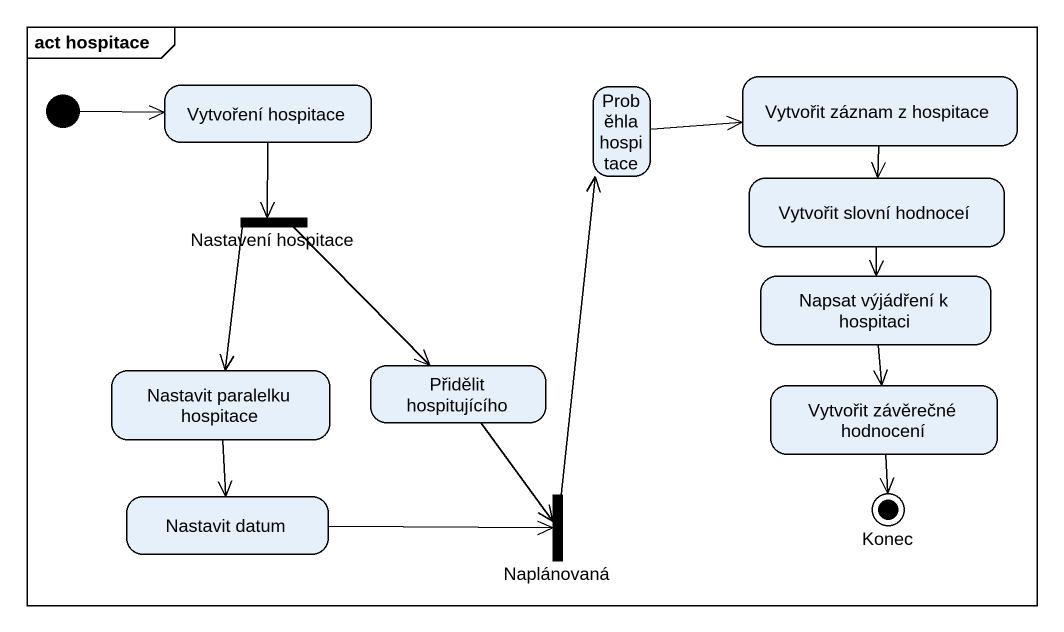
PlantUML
@startuml
mainframe act hospitace
hide empty description
state "Vytvořit záznam z hospitace" as Vytvořit_záznam_z_hospitace
state "Vytvoření hospitace" as Vytvoření_hospitace
state "Proběhla hospitace" as Proběhla_hospitace
state "Nastavení hospitace" as Nastavení_hospitace <<fork>>
state "Vytvořit slovní hodnoceí" as Vytvořit_slovní_hodnoceí
state "Napsat výjádření k hospitaci" as Napsat_výjádření_k_hospitaci
state "Nastavit paralelku hospitace" as Nastavit_paralelku_hospitace
state "Přidělit hospitujícího" as Přidělit_hospitujícího
state "Vytvořit závěrečné hodnocení" as Vytvořit_závěrečné_hodnocení
state "Nastavit datum" as Nastavit_datum
state Naplánovaná <<join>>
state Konec <<end>>
[*] -right-> Vytvoření_hospitace
Vytvořit_záznam_z_hospitace --> Vytvořit_slovní_hodnoceí
Vytvoření_hospitace --> Nastavení_hospitace
Proběhla_hospitace -right-> Vytvořit_záznam_z_hospitace
Nastavení_hospitace --> Nastavit_paralelku_hospitace
Nastavení_hospitace --> Přidělit_hospitujícího
Vytvořit_slovní_hodnoceí --> Napsat_výjádření_k_hospitaci
Napsat_výjádření_k_hospitaci --> Vytvořit_závěrečné_hodnocení
Nastavit_paralelku_hospitace --> Nastavit_datum
Přidělit_hospitujícího --> Naplánovaná
Vytvořit_závěrečné_hodnocení --> Konec
Nastavit_datum -right-> Naplánovaná
Naplánovaná -up-> Proběhla_hospitace
@enduml
